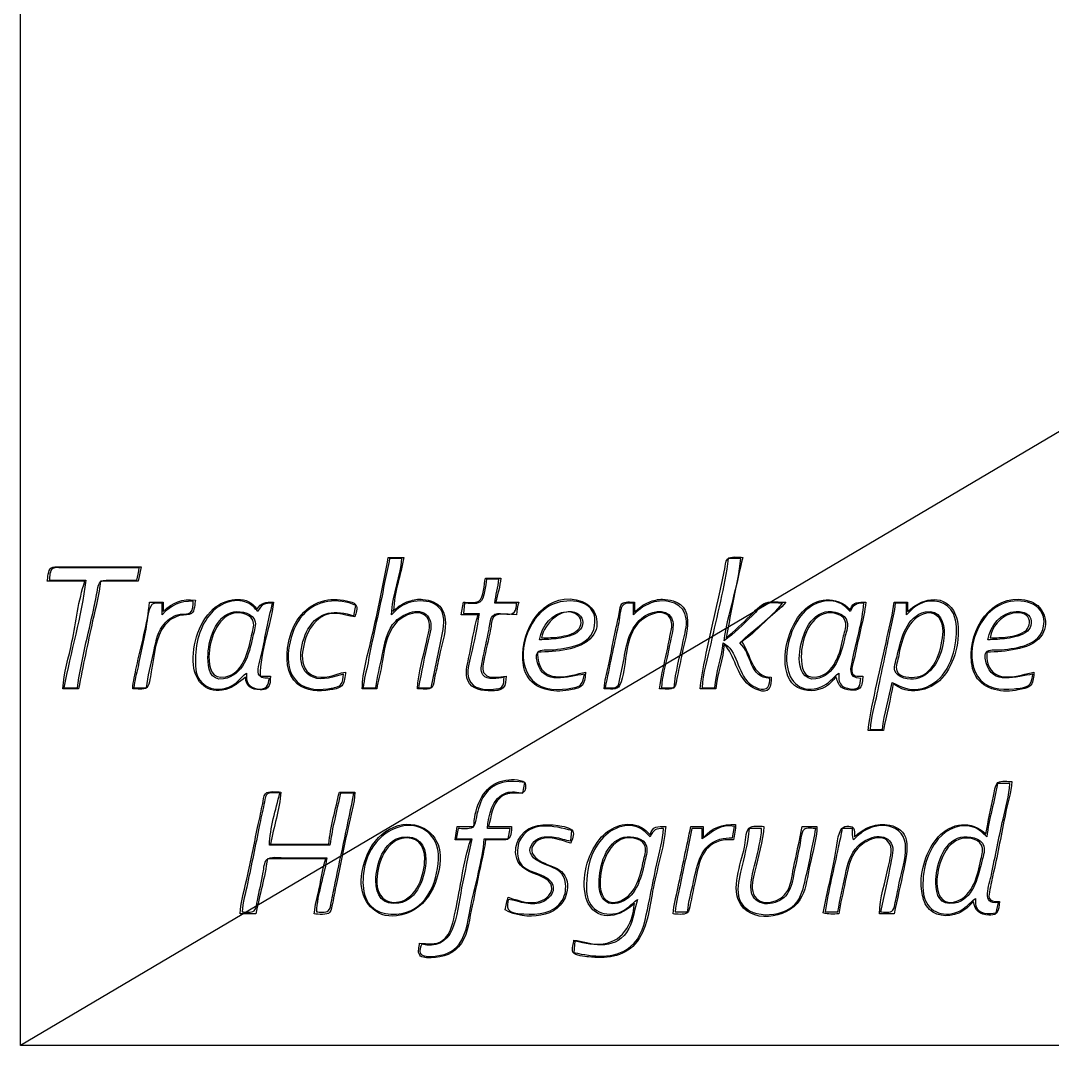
# Model space of a CAD drawing. Header units: millimetres. Extents: x -440 to 440, y -260 to 260.
# Drawn here: x -440 to -309.1, y -260 to -130 of the extents above; entities that cross this region are included whole.
import ezdxf

# ---------------------------------------------------------------- set-up
doc = ezdxf.new("R2010")
doc.units = ezdxf.units.MM
doc.layers.get('0').update_dxf_attribs({"linetype": 'CONTINUOUS'})

msp = doc.modelspace()

# ---------------------------------------------------------------- linework, layer by layer
for p, q in [((-440, -260), (-440, 260)), ((440, 260), (-440, -260)), ((-393.36, -198.09), (-391.37, -198.09)), ((-391.64, -198.22), (-393.22, -198.22)), ((-348.64, -198.22), (-350.23, -198.22)), ((-435.16, -199.28), (-433.04, -199.28)), ((-432.78, -199.41), (-434.9, -199.41)), ((-433.04, -199.28), (-424.71, -199.28)), ((-424.97, -199.41), (-432.78, -199.41)), ((-424.71, -199.28), (-425.11, -201.13)), ((-431.85, -201.13), (-436.62, -201.13)), ((-436.35, -201), (-431.72, -201)), ((-425.11, -201.13), (-429.87, -201.13)), ((-428.41, -201), (-425.24, -201)), ((-381.05, -200.74), (-379.07, -200.74)), ((-379.33, -200.87), (-380.92, -200.87)), ((-423.65, -203.78), (-421.93, -203.78)), ((-422.06, -205.37), (-422.06, -203.91)), ((-421.93, -203.78), (-421.93, -204.97)), ((-384.1, -205.37), (-383.83, -203.78)), ((-383.7, -203.91), (-383.83, -205.23)), ((-377.08, -203.91), (-379.86, -203.91)), ((-379.73, -203.78), (-376.82, -203.78)), ((-362.27, -205.37), (-362.27, -203.91)), ((-362.14, -203.78), (-362.14, -205.1)), ((-329.2, -203.78), (-327.48, -203.78)), ((-327.61, -203.91), (-329.06, -203.91)), ((-327.61, -205.37), (-327.61, -203.91)), ((-327.48, -203.78), (-327.48, -204.97)), ((-397.72, -205.5), (-397.46, -204.18)), ((-392.83, -204.84), (-392.7, -204.97)), ((-392.7, -204.97), (-392.83, -204.84)), ((-381.98, -205.37), (-384.1, -205.37)), ((-383.83, -205.23), (-381.85, -205.23)), ((-387.93, -214.63), (-386.74, -208.94)), ((-364.04, -213.7), (-363.62, -211.72)), ((-409.63, -213.17), (-408.31, -213.17)), ((-434.5, -214.63), (-432.78, -214.63)), ((-425.64, -214.63), (-424.05, -214.63)), ((-396.53, -214.63), (-394.94, -214.63)), ((-389.52, -214.63), (-387.93, -214.63)), ((-358.7, -214.63), (-357.11, -214.63)), ((-353.54, -214.63), (-351.95, -214.63)), ((-432.65, -214.76), (-434.63, -214.76)), ((-394.81, -214.76), (-396.66, -214.76)), ((-351.82, -214.76), (-353.8, -214.76)), ((-330.52, -220.05), (-332.5, -220.05)), ((-332.24, -219.92), (-330.65, -219.92)), ((-376.29, -227.99), (-376.03, -226.67)), ((-314.51, -226.8), (-316.1, -226.8)), ((-399.57, -227.86), (-397.59, -227.86)), ((-397.72, -227.99), (-399.44, -227.99)), ((-384.89, -233.94), (-384.63, -232.22)), ((-384.49, -232.49), (-384.76, -233.81)), ((-384.63, -232.22), (-382.51, -232.22)), ((-377.88, -232.49), (-380.79, -232.49)), ((-380.66, -232.22), (-377.75, -232.22)), ((-378.14, -233.81), (-377.88, -232.49)), ((-370.21, -234.07), (-370.07, -232.75)), ((-354.99, -232.22), (-353.4, -232.22)), ((-353.54, -232.49), (-354.86, -232.49)), ((-353.54, -233.81), (-353.54, -232.49)), ((-353.4, -232.22), (-353.4, -233.68)), ((-349.7, -233.68), (-349.44, -232.22)), ((-346, -232.49), (-347.58, -232.49)), ((-340.84, -232.22), (-338.98, -232.22)), ((-334.49, -232.49), (-335.81, -232.49)), ((-382.91, -233.94), (-384.89, -233.94)), ((-384.76, -233.81), (-382.77, -233.81)), ((-381.19, -233.81), (-378.14, -233.81)), ((-378.94, -233.94), (-381.05, -233.94)), ((-400.77, -234.6), (-408.44, -234.6)), ((-408.31, -234.47), (-400.9, -234.47)), ((-401.29, -236.32), (-408.7, -236.32)), ((-406.72, -236.19), (-401.16, -236.19)), ((-316.23, -243.2), (-315.97, -241.88)), ((-410.16, -243.33), (-412.14, -243.33)), ((-356.98, -243.07), (-355.39, -243.07)), ((-337.93, -243.07), (-336.34, -243.07)), ((-329.2, -243.33), (-331.05, -243.33)), ((-369.68, -246.77), (-369.81, -248.23)), ((440, -260), (-440, -260))]:
    msp.add_line(p, q)
for points in [[(-395.43, -208.15), (-394.67, -204.81), (-393.99, -201.45), (-393.36, -198.09)], [(-393.22, -198.22), (-393.31, -199.25), (-393.65, -200.25), (-393.83, -201.27)], [(-392.96, -205.37), (-392.86, -202.95), (-391.83, -200.63), (-391.64, -198.22)], [(-391.37, -198.09), (-391.8, -200.29), (-392.6, -202.6), (-392.7, -204.84)], [(-350.23, -198.22), (-350.72, -201.84), (-351.67, -205.51), (-352.46, -209.07)], [(-350.76, -208.67), (-350.29, -205.18), (-348.93, -201.74), (-348.64, -198.22)], [(-350.67, -199.55), (-350.59, -199.18), (-350.58, -198.6), (-350.34, -198.3)], [(-348.38, -198.09), (-349.24, -201.43), (-349.86, -204.89), (-350.49, -208.28)], [(-350.34, -198.3), (-350, -197.88), (-348.87, -198.09), (-348.38, -198.09)], [(-436.62, -201.13), (-436.53, -200.66), (-436.54, -199.74), (-436.12, -199.42)], [(-435.9, -199.49), (-436.34, -199.72), (-436.32, -200.58), (-436.35, -201)], [(-436.12, -199.42), (-435.87, -199.22), (-435.46, -199.28), (-435.16, -199.28)], [(-434.9, -199.41), (-435.2, -199.41), (-435.61, -199.35), (-435.9, -199.49)], [(-425.24, -201), (-425.14, -200.47), (-425.02, -199.95), (-424.97, -199.41)], [(-351.33, -202.72), (-351.1, -201.67), (-350.91, -200.6), (-350.67, -199.55)], [(-431.72, -201), (-432.31, -205.57), (-433.65, -210.1), (-434.5, -214.63)], [(-433.49, -208.81), (-432.99, -206.3), (-432.67, -203.55), (-431.85, -201.13)], [(-429.87, -201.13), (-430, -202.8), (-430.51, -204.52), (-430.87, -206.16)], [(-430.24, -202.19), (-430.17, -201.84), (-430.14, -201.36), (-429.81, -201.14)], [(-429.81, -201.14), (-429.45, -200.89), (-428.83, -201), (-428.41, -201)], [(-393.83, -201.27), (-394.45, -204.68), (-395.31, -208.04), (-395.93, -211.45)], [(-381.89, -203.64), (-381.24, -203.22), (-381.19, -201.45), (-381.05, -200.74)], [(-380.92, -200.87), (-381.02, -201.57), (-381.12, -203.37), (-381.76, -203.78)], [(-379.86, -203.91), (-379.73, -202.89), (-379.42, -201.9), (-379.33, -200.87)], [(-379.07, -200.74), (-379.21, -201.76), (-379.47, -202.78), (-379.73, -203.78)], [(-430.72, -204.57), (-430.55, -203.78), (-430.4, -202.99), (-430.24, -202.19)], [(-415.18, -204.33), (-413.72, -203.25), (-411.08, -202.85), (-410.03, -204.71)], [(-376.29, -210.39), (-376.28, -206.57), (-373.03, -202.06), (-368.75, -203.71)], [(-353.8, -214.76), (-353.28, -210.75), (-352.22, -206.67), (-351.33, -202.72)], [(-327.48, -204.97), (-325.86, -203.43), (-323.14, -202.53), (-321.67, -204.84)], [(-319.41, -210.39), (-319.4, -206.47), (-316.15, -202.22), (-311.87, -203.7)], [(-425.3, -211.98), (-424.76, -209.3), (-423.87, -206.5), (-423.65, -203.78)], [(-422.06, -203.91), (-422.5, -203.91), (-423.19, -203.79), (-423.46, -204.22)], [(-418.1, -203.65), (-419.86, -203.65), (-420.81, -204.11), (-422.06, -205.37)], [(-421.93, -204.97), (-420.7, -203.77), (-419.53, -203.3), (-417.83, -203.52)], [(-418.46, -205.1), (-418.09, -204.81), (-418.11, -204.06), (-418.1, -203.65)], [(-417.83, -203.52), (-417.92, -203.96), (-417.93, -204.93), (-418.31, -205.23)], [(-411.22, -203.85), (-412.92, -203.11), (-414.94, -204.01), (-416.02, -205.37)], [(-409.89, -204.97), (-410.29, -204.53), (-410.66, -204.09), (-411.22, -203.85)], [(-410.03, -204.71), (-409.45, -203.75), (-408.96, -203.78), (-407.91, -203.78)], [(-408.04, -203.91), (-409.04, -203.91), (-409.48, -204), (-409.89, -204.97)], [(-407.91, -203.78), (-408.31, -206.9), (-409.63, -210.02), (-409.63, -213.17)], [(-409.41, -210.26), (-408.96, -208.15), (-408.58, -206), (-408.04, -203.91)], [(-406.04, -208.94), (-405.6, -206.6), (-404.18, -204.4), (-401.82, -203.67)], [(-397.46, -204.18), (-399.7, -203.18), (-402.49, -203.49), (-404.18, -205.37)], [(-401.82, -203.67), (-400.74, -203.34), (-399.75, -203.36), (-398.65, -203.6)], [(-398.65, -203.6), (-398.28, -203.69), (-397.69, -203.77), (-397.46, -204.11)], [(-397.46, -204.11), (-397.2, -204.51), (-397.48, -205.21), (-397.59, -205.63)], [(-391.5, -204.16), (-392.06, -204.47), (-392.51, -204.92), (-392.96, -205.37)], [(-392.7, -204.84), (-392.09, -204.33), (-391.47, -203.89), (-390.71, -203.65)], [(-386.39, -205.5), (-386.82, -203.27), (-389.93, -203.3), (-391.5, -204.16)], [(-390.71, -203.65), (-390.15, -203.47), (-389.58, -203.35), (-388.99, -203.42)], [(-388.99, -203.42), (-388.55, -203.48), (-388.08, -203.56), (-387.67, -203.73)], [(-387.67, -203.73), (-384.93, -204.85), (-386.56, -208.84), (-386.96, -210.92)], [(-383.83, -203.78), (-383.29, -203.78), (-382.36, -203.95), (-381.89, -203.64)], [(-381.76, -203.78), (-382.23, -204.09), (-383.15, -203.91), (-383.7, -203.91)], [(-377.35, -205.02), (-377.11, -204.75), (-377.11, -204.25), (-377.08, -203.91)], [(-376.82, -203.78), (-376.96, -204.31), (-377.06, -204.82), (-377.08, -205.37)], [(-369.31, -205.46), (-371.15, -203.97), (-373.65, -206.54), (-373.91, -208.28)], [(-367.3, -205.23), (-368.15, -203.14), (-371.39, -203.36), (-372.98, -204.29)], [(-368.75, -203.71), (-366.99, -204.39), (-366.28, -206.62), (-367.48, -208.14)], [(-363.49, -204.05), (-364.05, -204.49), (-364.03, -206.04), (-364.18, -206.69)], [(-364.01, -204.97), (-363.95, -204.67), (-363.94, -204.24), (-363.72, -203.99)], [(-363.72, -203.99), (-363.41, -203.62), (-362.57, -203.78), (-362.14, -203.78)], [(-362.27, -203.91), (-362.62, -203.91), (-363.2, -203.81), (-363.49, -204.05)], [(-359.62, -203.75), (-360.67, -204.02), (-361.5, -204.63), (-362.27, -205.37)], [(-362.14, -205.1), (-361.61, -204.54), (-361.01, -204.06), (-360.28, -203.77)], [(-357.46, -206.16), (-358.12, -204.04), (-361.05, -205.59), (-361.88, -206.69)], [(-360.28, -203.77), (-359.76, -203.56), (-359.13, -203.39), (-358.56, -203.4)], [(-355.56, -205.9), (-355.81, -203.91), (-357.91, -203.31), (-359.62, -203.75)], [(-358.56, -203.4), (-358.14, -203.41), (-357.65, -203.48), (-357.24, -203.6)], [(-357.24, -203.6), (-354.16, -204.52), (-355.79, -208.5), (-356.17, -210.66)], [(-348.77, -208.94), (-347.06, -207.24), (-344.81, -205.82), (-343.35, -203.91)], [(-347.45, -205.5), (-346.88, -204.94), (-346.24, -204.13), (-345.47, -203.86)], [(-345.47, -204.01), (-346.16, -204.27), (-346.66, -205), (-347.19, -205.49)], [(-345.47, -203.86), (-344.74, -203.6), (-343.72, -203.78), (-342.95, -203.78)], [(-343.35, -203.91), (-344, -203.91), (-344.85, -203.77), (-345.47, -204.01)], [(-342.95, -203.78), (-343.57, -204.59), (-344.45, -205.22), (-345.2, -205.91)], [(-340.81, -204.98), (-339.07, -203.09), (-336.57, -202.93), (-334.75, -204.71)], [(-336.07, -203.9), (-337.53, -203.21), (-339.33, -203.79), (-340.43, -204.85)], [(-334.75, -204.97), (-335.16, -204.57), (-335.55, -204.15), (-336.07, -203.9)], [(-334.75, -204.71), (-334.44, -203.66), (-333.71, -203.78), (-332.77, -203.78)], [(-333.03, -203.91), (-333.99, -203.91), (-334.37, -204.06), (-334.75, -204.97)], [(-334.43, -210.92), (-333.97, -208.62), (-333.22, -206.26), (-333.03, -203.91)], [(-332.77, -203.78), (-333.07, -206), (-333.71, -208.19), (-334.12, -210.39)], [(-330.06, -208.15), (-329.77, -206.71), (-329.31, -205.24), (-329.2, -203.78)], [(-329.06, -203.91), (-329.11, -204.99), (-329.45, -206.03), (-329.66, -207.09)], [(-325.89, -203.97), (-326.57, -204.29), (-327.08, -204.84), (-327.61, -205.37)], [(-321.68, -205.23), (-322.41, -203.66), (-324.39, -203.25), (-325.89, -203.97)], [(-310.25, -205.63), (-310.93, -203.26), (-314.17, -203.26), (-315.97, -204.22)], [(-311.87, -203.7), (-310.06, -204.33), (-309.42, -206.65), (-310.59, -208.14)], [(-432.78, -214.63), (-432.35, -211.27), (-431.44, -207.88), (-430.72, -204.57)], [(-423.46, -204.22), (-423.94, -204.98), (-423.94, -206.35), (-424.13, -207.22)], [(-422.01, -206.82), (-421.51, -206.13), (-420.78, -205.54), (-419.95, -205.33)], [(-419.68, -205.44), (-420.47, -205.61), (-421.21, -206.07), (-421.71, -206.7)], [(-419.95, -205.33), (-419.52, -205.22), (-418.81, -205.38), (-418.46, -205.1)], [(-418.31, -205.23), (-418.65, -205.49), (-419.28, -205.35), (-419.68, -205.44)], [(-418.07, -211.72), (-418.32, -209.2), (-417.27, -205.86), (-415.18, -204.33)], [(-416.02, -205.37), (-417.5, -207.22), (-417.89, -209.54), (-417.83, -211.85)], [(-416.24, -210.79), (-416.24, -208.71), (-415.35, -205.44), (-412.94, -205.01)], [(-412.94, -205.17), (-415.13, -205.68), (-416.09, -208.68), (-416.11, -210.66)], [(-412.94, -205.01), (-411.99, -204.85), (-410.47, -205.16), (-410.25, -206.29)], [(-410.45, -206.43), (-410.57, -205.35), (-412.04, -204.97), (-412.94, -205.17)], [(-404.18, -205.37), (-405.16, -206.46), (-405.69, -207.91), (-405.93, -209.34)], [(-403.55, -207.22), (-402.18, -204.86), (-400.05, -204.74), (-397.72, -205.5)], [(-397.59, -205.63), (-399.16, -205.42), (-400.48, -204.71), (-401.96, -205.74)], [(-392.42, -206.17), (-391.43, -205.18), (-389.16, -204.21), (-388.2, -205.77)], [(-388.27, -206.03), (-389.09, -204.28), (-391.5, -205.42), (-392.41, -206.43)], [(-383.17, -210.92), (-382.79, -209.08), (-382.49, -207.18), (-381.98, -205.37)], [(-381.85, -205.23), (-382.07, -207), (-382.49, -208.79), (-382.89, -210.53)], [(-380.14, -205.54), (-379.51, -204.72), (-377.98, -205.75), (-377.35, -205.02)], [(-377.08, -205.37), (-377.79, -205.37), (-379.38, -205.07), (-379.92, -205.58)], [(-372.98, -204.29), (-375.65, -205.84), (-377.28, -210.41), (-375.5, -213.17)], [(-374.17, -208.54), (-373.92, -206.79), (-372.59, -205.12), (-370.73, -204.98)], [(-370.73, -204.98), (-370.2, -204.94), (-369.61, -204.97), (-369.18, -205.32)], [(-369.33, -207.3), (-368.82, -206.81), (-368.72, -205.94), (-369.31, -205.46)], [(-369.18, -205.32), (-368.5, -205.87), (-368.57, -206.86), (-369.18, -207.43)], [(-367.16, -206.29), (-367.16, -205.94), (-367.16, -205.57), (-367.3, -205.23)], [(-364.44, -206.95), (-364.3, -206.29), (-364.15, -205.63), (-364.01, -204.97)], [(-361.21, -205.79), (-360.27, -205), (-358.17, -204.38), (-357.43, -205.77)], [(-342.66, -213.17), (-343.65, -210.69), (-342.56, -206.87), (-340.81, -204.98)], [(-340.43, -204.85), (-342.08, -206.43), (-343.02, -209.32), (-342.8, -211.58)], [(-341.22, -210.92), (-341.17, -208.85), (-340.29, -205.54), (-337.93, -205.02)], [(-337.79, -205.17), (-340.04, -205.68), (-340.97, -208.63), (-340.97, -210.66)], [(-337.93, -205.02), (-336.98, -204.82), (-335.34, -205.15), (-335.13, -206.3)], [(-335.32, -206.43), (-335.44, -205.37), (-336.92, -204.97), (-337.79, -205.17)], [(-328.75, -210.39), (-328.3, -208.37), (-327.63, -205.54), (-325.23, -205.02)], [(-325.09, -205.17), (-327.45, -205.66), (-328.24, -208.5), (-328.61, -210.53)], [(-325.23, -205.02), (-323.37, -204.62), (-322.79, -206.39), (-322.85, -207.88)], [(-322.99, -207.48), (-322.94, -206.26), (-323.7, -204.89), (-325.09, -205.17)], [(-321.37, -208.67), (-321.23, -207.5), (-321.17, -206.34), (-321.68, -205.23)], [(-321.67, -204.84), (-321.44, -205.2), (-321.3, -205.61), (-321.21, -206.03)], [(-315.97, -204.22), (-318.69, -205.68), (-320.39, -210.42), (-318.62, -213.17)], [(-317.29, -208.54), (-317.02, -206.78), (-315.6, -205.01), (-313.72, -204.97)], [(-314.38, -205.24), (-315.75, -205.65), (-316.78, -206.88), (-317.02, -208.28)], [(-312.42, -205.45), (-312.96, -205.01), (-313.75, -205.05), (-314.38, -205.24)], [(-313.72, -204.97), (-313.15, -204.96), (-312.59, -205.01), (-312.16, -205.42)], [(-312.42, -207.31), (-311.92, -206.81), (-311.85, -205.94), (-312.42, -205.45)], [(-312.16, -205.42), (-311.55, -205.99), (-311.74, -206.9), (-312.29, -207.44)], [(-430.87, -206.16), (-431.5, -209.02), (-432.09, -211.89), (-432.65, -214.76)], [(-421.71, -206.7), (-422.93, -208.2), (-423.02, -210.54), (-423.41, -212.38)], [(-410.76, -208.28), (-410.64, -207.7), (-410.38, -207.03), (-410.45, -206.43)], [(-410.25, -206.29), (-410.13, -206.89), (-410.46, -207.69), (-410.58, -208.28)], [(-401.96, -205.74), (-403.44, -206.78), (-404, -208.41), (-404.24, -210.13)], [(-392.41, -206.43), (-393.69, -207.85), (-393.88, -210.04), (-394.21, -211.85)], [(-394.12, -210.53), (-393.81, -209), (-393.57, -207.33), (-392.42, -206.17)], [(-388.49, -208.67), (-388.33, -207.89), (-387.92, -206.8), (-388.27, -206.03)], [(-388.2, -205.77), (-387.68, -206.61), (-388.1, -207.79), (-388.31, -208.67)], [(-386.74, -208.94), (-386.52, -207.84), (-386.17, -206.62), (-386.39, -205.5)], [(-380.58, -207.22), (-380.48, -206.7), (-380.47, -205.98), (-380.14, -205.54)], [(-379.92, -205.58), (-380.31, -205.94), (-380.29, -206.73), (-380.39, -207.22)], [(-372.32, -209.81), (-370.11, -209.52), (-367.15, -209.11), (-367.16, -206.29)], [(-364.18, -206.69), (-364.76, -209.33), (-365.33, -211.98), (-365.84, -214.63)], [(-361.88, -206.69), (-363.52, -208.89), (-363, -211.92), (-364.01, -214.34)], [(-363.62, -211.72), (-363.16, -209.56), (-363, -207.31), (-361.21, -205.79)], [(-357.56, -207.75), (-357.46, -207.23), (-357.3, -206.68), (-357.46, -206.16)], [(-357.43, -205.77), (-357.12, -206.37), (-357.25, -207.12), (-357.37, -207.75)], [(-355.94, -208.67), (-355.77, -207.8), (-355.45, -206.8), (-355.56, -205.9)], [(-347.19, -205.49), (-348.34, -206.56), (-349.47, -207.77), (-350.76, -208.67)], [(-350.49, -208.28), (-349.44, -207.42), (-348.43, -206.45), (-347.45, -205.5)], [(-345.2, -205.91), (-346.27, -206.89), (-347.32, -207.97), (-348.51, -208.81)], [(-335.65, -208.28), (-335.54, -207.71), (-335.26, -207.01), (-335.32, -206.43)], [(-335.13, -206.3), (-335.01, -206.92), (-335.35, -207.8), (-335.49, -208.41)], [(-321.21, -206.03), (-320.69, -208.47), (-321.49, -211.58), (-323.15, -213.43)], [(-310.23, -206.82), (-310.15, -206.42), (-310.14, -206.03), (-310.25, -205.63)], [(-424.13, -207.22), (-424.49, -208.8), (-424.78, -210.39), (-425.11, -211.98)], [(-423.15, -210.26), (-422.9, -209.08), (-422.73, -207.84), (-422.01, -206.82)], [(-402.88, -213.31), (-405.25, -212.4), (-404.52, -208.89), (-403.55, -207.22)], [(-381.42, -211.19), (-381.14, -209.87), (-380.85, -208.54), (-380.58, -207.22)], [(-380.39, -207.22), (-380.66, -208.54), (-380.97, -209.86), (-381.24, -211.19)], [(-369.18, -207.43), (-369.84, -208.06), (-370.92, -208.26), (-371.79, -208.37)], [(-371.66, -208.17), (-370.87, -208.02), (-369.93, -207.89), (-369.33, -207.3)], [(-365.44, -211.85), (-365.11, -210.22), (-364.77, -208.59), (-364.44, -206.95)], [(-358.15, -210.66), (-357.93, -209.69), (-357.75, -208.72), (-357.56, -207.75)], [(-357.37, -207.75), (-357.55, -208.63), (-357.76, -209.51), (-357.91, -210.39)], [(-329.66, -207.09), (-330.22, -209.87), (-330.82, -212.64), (-331.37, -215.42)], [(-322.85, -207.88), (-322.95, -210.08), (-324.02, -212.99), (-326.42, -213.5)], [(-326.28, -213.26), (-323.9, -212.83), (-323.08, -209.53), (-322.99, -207.48)], [(-315.57, -209.83), (-313.52, -209.58), (-310.69, -209.28), (-310.23, -206.82)], [(-312.29, -207.44), (-312.93, -208.06), (-314.05, -208.26), (-314.91, -208.37)], [(-314.78, -208.18), (-313.98, -208.05), (-313.02, -207.9), (-312.42, -207.31)], [(-434.63, -214.76), (-434.55, -212.78), (-433.88, -210.75), (-433.49, -208.81)], [(-410.58, -208.28), (-411, -210.36), (-411.79, -213.1), (-414.26, -213.51)], [(-413.99, -213.25), (-411.8, -212.78), (-411.17, -210.13), (-410.76, -208.28)], [(-404.86, -214.16), (-406.37, -212.94), (-406.37, -210.68), (-406.04, -208.94)], [(-405.93, -209.34), (-406.16, -210.7), (-406.16, -212.27), (-405.31, -213.43)], [(-396.66, -214.76), (-396.65, -212.6), (-395.9, -210.25), (-395.43, -208.15)], [(-389.65, -214.76), (-389.61, -212.75), (-388.88, -210.64), (-388.49, -208.67)], [(-388.31, -208.67), (-388.79, -210.63), (-389.15, -212.64), (-389.52, -214.63)], [(-371.79, -208.37), (-372.57, -208.47), (-373.39, -208.54), (-374.17, -208.54)], [(-373.91, -208.28), (-373.16, -208.28), (-372.4, -208.31), (-371.66, -208.17)], [(-367.48, -208.14), (-368.26, -209.14), (-369.55, -209.53), (-370.73, -209.78)], [(-357.11, -214.63), (-356.95, -212.64), (-356.34, -210.63), (-355.94, -208.67)], [(-352.46, -209.07), (-352.86, -210.85), (-353.5, -212.81), (-353.54, -214.63)], [(-351.95, -214.63), (-351.8, -212.7), (-351.04, -210.86), (-350.89, -208.94)], [(-350.76, -209.07), (-350.84, -210.99), (-351.66, -212.84), (-351.82, -214.76)], [(-350.89, -208.94), (-349.03, -209.82), (-349.12, -212.73), (-347.58, -214.07)], [(-347.58, -214.32), (-349.23, -212.97), (-349.33, -210.58), (-350.76, -209.07)], [(-344.94, -213.44), (-347.63, -213.37), (-347.21, -210.28), (-348.77, -208.94)], [(-348.51, -208.81), (-347.36, -210.42), (-347.28, -213.19), (-344.81, -213.3)], [(-335.49, -208.41), (-335.93, -210.43), (-336.71, -213.11), (-339.12, -213.51)], [(-338.98, -213.26), (-336.74, -212.86), (-336.03, -210.15), (-335.65, -208.28)], [(-332.5, -220.05), (-331.97, -216.06), (-330.85, -212.09), (-330.06, -208.15)], [(-326.15, -214.83), (-323.14, -214.36), (-321.7, -211.43), (-321.37, -208.67)], [(-314.91, -208.37), (-315.69, -208.47), (-316.5, -208.54), (-317.29, -208.54)], [(-317.02, -208.28), (-316.27, -208.28), (-315.52, -208.3), (-314.78, -208.18)], [(-310.59, -208.14), (-311.36, -209.12), (-312.55, -209.48), (-313.72, -209.75)], [(-424.05, -214.63), (-423.85, -213.17), (-423.46, -211.7), (-423.15, -210.26)], [(-416.11, -210.66), (-416.13, -212.07), (-415.8, -213.64), (-413.99, -213.25)], [(-409.81, -212.89), (-410.06, -212.21), (-409.56, -210.95), (-409.41, -210.26)], [(-404.24, -210.13), (-404.39, -211.23), (-404.1, -212.5), (-403.01, -213.03)], [(-394.94, -214.63), (-394.77, -213.25), (-394.4, -211.89), (-394.12, -210.53)], [(-382.89, -210.53), (-383.11, -211.46), (-383.5, -212.63), (-383.12, -213.57)], [(-375.8, -213.04), (-376.26, -212.2), (-376.29, -211.32), (-376.29, -210.39)], [(-374.43, -211.45), (-374.54, -211.02), (-374.72, -210.3), (-374.26, -210)], [(-370.73, -209.78), (-371.91, -210.02), (-373.24, -210.1), (-374.44, -210.13)], [(-374.44, -210.13), (-374.43, -210.58), (-374.39, -211.02), (-374.27, -211.45)], [(-374.26, -210), (-373.79, -209.68), (-372.88, -209.88), (-372.32, -209.81)], [(-358.96, -214.76), (-358.78, -213.39), (-358.46, -212.01), (-358.15, -210.66)], [(-357.91, -210.39), (-358.16, -211.79), (-358.67, -213.21), (-358.7, -214.63)], [(-356.17, -210.66), (-356.34, -211.59), (-356.56, -212.51), (-356.76, -213.44)], [(-340.97, -210.66), (-340.97, -212.02), (-340.76, -213.58), (-338.98, -213.26)], [(-334.12, -210.39), (-334.25, -211.04), (-334.74, -212.12), (-334.51, -212.76)], [(-329.09, -212.49), (-329.27, -211.9), (-328.88, -210.97), (-328.75, -210.39)], [(-328.61, -210.53), (-328.71, -211.08), (-329.06, -211.94), (-328.85, -212.49)], [(-318.83, -213.17), (-319.33, -212.31), (-319.41, -211.37), (-319.41, -210.39)], [(-317.52, -211.45), (-317.61, -211.02), (-317.82, -210.3), (-317.38, -210)], [(-317.42, -210.13), (-317.42, -210.61), (-317.46, -211.12), (-317.31, -211.58)], [(-313.72, -209.75), (-314.9, -210.01), (-316.22, -210.08), (-317.42, -210.13)], [(-317.38, -210), (-316.92, -209.69), (-316.09, -209.89), (-315.57, -209.83)], [(-425.77, -214.76), (-425.75, -213.81), (-425.48, -212.91), (-425.3, -211.98)], [(-425.11, -211.98), (-425.29, -212.86), (-425.56, -213.73), (-425.64, -214.63)], [(-413.99, -214.86), (-416.33, -215.43), (-417.84, -214), (-418.07, -211.72)], [(-417.83, -211.85), (-417.77, -214.17), (-415.72, -215.43), (-413.6, -214.56)], [(-414.26, -213.51), (-415.99, -213.79), (-416.24, -212.07), (-416.24, -210.79)], [(-395.93, -211.45), (-396.12, -212.51), (-396.48, -213.55), (-396.53, -214.63)], [(-394.21, -211.85), (-394.38, -212.82), (-394.68, -213.78), (-394.81, -214.76)], [(-386.96, -210.92), (-387.11, -211.77), (-387.33, -212.6), (-387.51, -213.44)], [(-383.27, -213.7), (-383.65, -212.82), (-383.35, -211.81), (-383.17, -210.92)], [(-381.35, -213.01), (-381.74, -212.5), (-381.54, -211.75), (-381.42, -211.19)], [(-381.24, -211.19), (-381.35, -211.76), (-381.56, -212.39), (-381.13, -212.88)], [(-368.49, -212.91), (-370.51, -213.21), (-373.7, -214.38), (-374.43, -211.45)], [(-374.27, -211.45), (-373.46, -214.21), (-370.29, -213.09), (-368.35, -212.64)], [(-365.97, -214.76), (-365.93, -213.77), (-365.64, -212.81), (-365.44, -211.85)], [(-342.8, -211.58), (-342.57, -213.98), (-340.84, -215.5), (-338.46, -214.53)], [(-339.12, -213.51), (-340.68, -213.76), (-341.25, -212.21), (-341.22, -210.92)], [(-333.43, -213.44), (-335.1, -213.4), (-334.68, -212.14), (-334.43, -210.92)], [(-311.6, -212.91), (-313.57, -213.2), (-316.86, -214.39), (-317.52, -211.45)], [(-317.31, -211.58), (-316.49, -214.22), (-313.3, -213.07), (-311.47, -212.64)], [(-423.41, -212.38), (-423.53, -212.92), (-423.57, -214.27), (-424.01, -214.62)], [(-411.48, -213.3), (-412.31, -213.88), (-412.97, -214.61), (-413.99, -214.86)], [(-413.6, -214.56), (-412.66, -214.18), (-412.1, -213.38), (-411.35, -212.78)], [(-409.63, -214.89), (-410.74, -214.9), (-411.42, -214.45), (-411.48, -213.3)], [(-411.35, -212.78), (-411.35, -213.25), (-411.38, -213.78), (-411.08, -214.19)], [(-408.44, -213.44), (-408.93, -213.43), (-409.6, -213.46), (-409.81, -212.89)], [(-408.31, -213.17), (-408.33, -213.62), (-408.32, -214.32), (-408.67, -214.66)], [(-403.01, -213.03), (-401.55, -213.75), (-400.2, -212.89), (-398.78, -212.64)], [(-399.05, -212.91), (-400.23, -213.23), (-401.65, -213.78), (-402.88, -213.31)], [(-399.41, -214.25), (-399.09, -213.94), (-399.08, -213.33), (-399.05, -212.91)], [(-398.78, -212.64), (-398.85, -213.14), (-398.89, -214.02), (-399.26, -214.39)], [(-378.67, -213.3), (-379.43, -213.44), (-380.81, -213.73), (-381.35, -213.01)], [(-381.13, -212.88), (-380.47, -213.62), (-379.26, -213.18), (-378.41, -213.17)], [(-378.94, -214.53), (-378.67, -214.23), (-378.69, -213.68), (-378.67, -213.3)], [(-378.41, -213.17), (-378.44, -213.63), (-378.46, -214.31), (-378.79, -214.66)], [(-370.47, -214.94), (-372.4, -215.29), (-374.78, -214.9), (-375.8, -213.04)], [(-375.5, -213.17), (-374.45, -214.8), (-372.36, -215.04), (-370.6, -214.75)], [(-368.96, -214.25), (-368.62, -213.94), (-368.59, -213.33), (-368.49, -212.91)], [(-368.35, -212.64), (-368.39, -213.14), (-368.4, -213.9), (-368.73, -214.3)], [(-344.81, -213.3), (-344.81, -213.74), (-344.78, -214.46), (-345.07, -214.81)], [(-336.6, -213.17), (-337.82, -215.46), (-341.63, -215.77), (-342.66, -213.17)], [(-338.46, -214.53), (-337.51, -214.14), (-336.98, -213.37), (-336.21, -212.78)], [(-335.91, -214.54), (-336.32, -214.2), (-336.4, -213.63), (-336.6, -213.17)], [(-336.21, -212.78), (-336.21, -213.29), (-336.28, -213.9), (-335.88, -214.31)], [(-334.51, -212.76), (-334.32, -213.28), (-333.61, -213.17), (-333.16, -213.17)], [(-333.16, -213.17), (-333.2, -213.62), (-333.21, -214.33), (-333.54, -214.68)], [(-326.42, -213.5), (-327.2, -213.67), (-328.82, -213.4), (-329.09, -212.49)], [(-328.85, -212.49), (-328.51, -213.36), (-327.05, -213.4), (-326.28, -213.26)], [(-313.45, -214.91), (-315.31, -215.33), (-317.8, -214.95), (-318.83, -213.17)], [(-318.62, -213.17), (-317.58, -214.77), (-315.69, -214.93), (-313.98, -214.77)], [(-311.98, -214.16), (-311.71, -213.84), (-311.68, -213.31), (-311.6, -212.91)], [(-311.47, -212.64), (-311.49, -213.15), (-311.5, -213.89), (-311.85, -214.3)], [(-424.01, -214.62), (-424.4, -214.93), (-425.3, -214.76), (-425.77, -214.76)], [(-411.08, -214.19), (-410.69, -214.71), (-409.33, -215.06), (-408.82, -214.53)], [(-408.82, -214.53), (-408.56, -214.27), (-408.53, -213.78), (-408.44, -213.44)], [(-405.31, -213.43), (-404.32, -214.79), (-402.56, -214.98), (-401.03, -214.76)], [(-400.77, -214.9), (-402.16, -215.14), (-403.71, -215.09), (-404.86, -214.16)], [(-401.03, -214.76), (-400.53, -214.69), (-399.78, -214.62), (-399.41, -214.25)], [(-399.26, -214.39), (-399.62, -214.75), (-400.29, -214.82), (-400.77, -214.9)], [(-387.8, -214.55), (-388.14, -214.95), (-389.18, -214.76), (-389.65, -214.76)], [(-387.51, -213.44), (-387.58, -213.77), (-387.58, -214.28), (-387.8, -214.55)], [(-380.26, -215.02), (-381.42, -215.04), (-382.75, -214.93), (-383.27, -213.7)], [(-383.12, -213.57), (-382.63, -214.81), (-381.15, -214.93), (-380, -214.8)], [(-380, -214.8), (-379.66, -214.76), (-379.18, -214.81), (-378.94, -214.53)], [(-370.6, -214.75), (-370.09, -214.66), (-369.36, -214.62), (-368.96, -214.25)], [(-368.73, -214.3), (-369.1, -214.73), (-369.94, -214.85), (-370.47, -214.94)], [(-364.01, -214.34), (-364.28, -214.99), (-365.4, -214.76), (-365.97, -214.76)], [(-365.84, -214.63), (-365.43, -214.63), (-364.69, -214.76), (-364.35, -214.49)], [(-364.35, -214.49), (-364.13, -214.31), (-364.1, -213.96), (-364.04, -213.7)], [(-357.09, -214.55), (-357.47, -214.95), (-358.46, -214.76), (-358.96, -214.76)], [(-356.76, -213.44), (-356.83, -213.79), (-356.83, -214.27), (-357.09, -214.55)], [(-347.58, -214.07), (-347.12, -214.48), (-345.76, -215.21), (-345.2, -214.55)], [(-345.07, -214.81), (-345.62, -215.47), (-347.1, -214.71), (-347.58, -214.32)], [(-345.2, -214.55), (-344.98, -214.28), (-344.98, -213.77), (-344.94, -213.44)], [(-333.54, -214.68), (-334.01, -215.17), (-335.45, -214.93), (-335.91, -214.54)], [(-335.88, -214.31), (-335.47, -214.74), (-334.15, -215.05), (-333.69, -214.53)], [(-333.69, -214.53), (-333.45, -214.26), (-333.46, -213.78), (-333.43, -213.44)], [(-330.65, -219.92), (-330.49, -217.93), (-329.84, -215.93), (-329.46, -213.97)], [(-329.33, -214.1), (-329.6, -216.1), (-330.25, -218.05), (-330.52, -220.05)], [(-329.46, -213.97), (-328.34, -214.43), (-327.43, -215.03), (-326.15, -214.83)], [(-323.15, -213.43), (-324.71, -215.17), (-327.48, -215.62), (-329.33, -214.1)], [(-313.98, -214.77), (-313.38, -214.71), (-312.41, -214.67), (-311.98, -214.16)], [(-311.85, -214.3), (-312.19, -214.71), (-312.96, -214.8), (-313.45, -214.91)], [(-408.67, -214.66), (-408.92, -214.9), (-409.31, -214.89), (-409.63, -214.89)], [(-378.79, -214.66), (-379.13, -215.03), (-379.8, -215.02), (-380.26, -215.02)], [(-331.37, -215.42), (-331.67, -216.89), (-332.17, -218.42), (-332.24, -219.92)], [(-376.03, -226.67), (-377.97, -226.3), (-379.96, -226.44), (-381.17, -228.25)], [(-379.86, -226.84), (-378.95, -226.35), (-377.98, -226.18), (-376.95, -226.33)], [(-376.95, -226.33), (-376.53, -226.39), (-375.97, -226.42), (-375.94, -226.95)], [(-316.02, -226.67), (-315.61, -226.37), (-314.73, -226.53), (-314.25, -226.53)], [(-408.95, -228.07), (-408.59, -227.65), (-407.49, -227.86), (-406.98, -227.86)], [(-382.51, -232.22), (-382.42, -230.23), (-381.72, -227.84), (-379.86, -226.84)], [(-375.94, -226.95), (-375.84, -228.34), (-376.81, -227.97), (-377.75, -228.01)], [(-316.1, -226.8), (-316.39, -229.06), (-317.24, -231.28), (-317.42, -233.55)], [(-316.57, -228.39), (-316.47, -227.92), (-316.43, -226.97), (-316.02, -226.67)], [(-315.38, -231.3), (-315.06, -229.84), (-314.58, -228.29), (-314.51, -226.8)], [(-314.25, -226.53), (-314.36, -227.91), (-314.79, -229.28), (-315.07, -230.63)], [(-409.29, -229.31), (-409.21, -228.93), (-409.22, -228.38), (-408.95, -228.07)], [(-408.81, -228.2), (-409.06, -228.5), (-409.05, -229.08), (-409.13, -229.44)], [(-407.12, -227.99), (-407.56, -227.99), (-408.5, -227.81), (-408.81, -228.2)], [(-408.44, -234.6), (-408.34, -232.44), (-407.66, -230.08), (-407.12, -227.99)], [(-406.98, -227.86), (-407.16, -230.06), (-407.88, -232.3), (-408.31, -234.47)], [(-400.9, -234.47), (-400.72, -232.27), (-400.02, -230.02), (-399.57, -227.86)], [(-399.44, -227.99), (-399.86, -230.19), (-400.48, -232.39), (-400.77, -234.6)], [(-400.08, -239.37), (-399.31, -235.57), (-398.46, -231.79), (-397.72, -227.99)], [(-397.59, -227.86), (-397.66, -229.36), (-398.14, -230.89), (-398.46, -232.35)], [(-381.17, -228.25), (-381.72, -229.08), (-381.98, -230.07), (-382.19, -231.03)], [(-380.79, -232.49), (-380.66, -230.87), (-380.19, -228.52), (-378.41, -227.96)], [(-379.18, -228.59), (-380.27, -229.52), (-380.23, -230.97), (-380.66, -232.22)], [(-377.75, -228.01), (-378.27, -228.03), (-378.78, -228.25), (-379.18, -228.59)], [(-378.41, -227.96), (-377.73, -227.75), (-376.97, -227.86), (-376.29, -227.99)], [(-317.55, -233.15), (-317.25, -231.56), (-316.92, -229.97), (-316.57, -228.39)], [(-409.85, -231.96), (-409.65, -231.08), (-409.47, -230.19), (-409.29, -229.31)], [(-409.13, -229.44), (-409.32, -230.37), (-409.55, -231.29), (-409.73, -232.22)], [(-391.5, -232), (-388.76, -231.6), (-386.57, -233.69), (-386.77, -236.46)], [(-382.19, -231.03), (-382.28, -231.45), (-382.29, -232.09), (-382.68, -232.35)], [(-370.07, -232.75), (-372.3, -232.16), (-375.45, -231.42), (-376.71, -234.07)], [(-361.47, -232.43), (-363.48, -231.49), (-365.68, -232.81), (-366.8, -234.47)], [(-366.31, -233.56), (-365.11, -232.23), (-363.04, -231.47), (-361.34, -232.3)], [(-323.61, -233.55), (-321.94, -231.73), (-319.37, -231.43), (-317.55, -233.15)], [(-316.84, -238.31), (-316.37, -235.97), (-315.89, -233.63), (-315.38, -231.3)], [(-315.07, -230.63), (-315.57, -233.1), (-316.03, -235.59), (-316.58, -238.04)], [(-409.73, -232.22), (-410.22, -234.65), (-410.72, -237.07), (-411.22, -239.5)], [(-411.17, -238.31), (-410.69, -236.2), (-410.32, -234.07), (-409.85, -231.96)], [(-398.46, -232.35), (-398.95, -234.6), (-399.35, -236.86), (-399.85, -239.1)], [(-396.79, -239.1), (-396.69, -236), (-394.82, -232.47), (-391.5, -232)], [(-391.37, -232.15), (-394.28, -232.65), (-396.2, -235.32), (-396.51, -238.18)], [(-387.01, -235.79), (-387.07, -233.51), (-389.06, -231.75), (-391.37, -232.15)], [(-382.68, -232.35), (-383.13, -232.65), (-383.98, -232.49), (-384.49, -232.49)], [(-377.75, -232.22), (-377.75, -232.68), (-377.71, -233.36), (-378.03, -233.73)], [(-376.55, -233.42), (-375.41, -231.9), (-373.48, -231.89), (-371.79, -232.11)], [(-371.79, -232.11), (-371.29, -232.18), (-370.24, -232.33), (-369.96, -232.82)], [(-369.96, -232.82), (-369.73, -233.21), (-370.07, -233.95), (-370.21, -234.34)], [(-360.15, -233.55), (-360.55, -233.13), (-360.94, -232.68), (-361.47, -232.43)], [(-361.34, -232.3), (-360.87, -232.53), (-360.52, -232.92), (-360.15, -233.28)], [(-360.15, -233.28), (-359.83, -232.16), (-359.2, -232.22), (-358.17, -232.22)], [(-358.43, -232.49), (-359.39, -232.49), (-359.77, -232.63), (-360.15, -233.55)], [(-358.17, -232.22), (-358.39, -234.97), (-359.34, -237.71), (-359.83, -240.42)], [(-359.3, -236.98), (-358.98, -235.51), (-358.55, -233.99), (-358.43, -232.49)], [(-356.58, -239.9), (-356.07, -237.33), (-355.49, -234.79), (-354.99, -232.22)], [(-354.86, -232.49), (-355.3, -234.74), (-355.79, -236.98), (-356.24, -239.23)], [(-349.44, -232.22), (-351.21, -231.89), (-352.18, -232.86), (-353.54, -233.81)], [(-353.4, -233.68), (-352.27, -232.3), (-351.02, -231.96), (-349.3, -231.96)], [(-349.3, -231.96), (-349.31, -232.64), (-349.48, -233.27), (-349.57, -233.94)], [(-347.58, -232.49), (-347.73, -234.34), (-348.28, -236.23), (-348.67, -238.04)], [(-348.19, -234.87), (-348.06, -234.21), (-348.05, -232.94), (-347.59, -232.43)], [(-347.59, -232.43), (-347.23, -232.03), (-346.22, -232.22), (-345.73, -232.22)], [(-345.73, -232.22), (-345.81, -234.09), (-346.44, -236.08), (-346.85, -237.91)], [(-346.77, -236.72), (-346.47, -235.35), (-346.06, -233.89), (-346, -232.49)], [(-341.95, -237.51), (-341.59, -235.75), (-341.2, -233.99), (-340.84, -232.22)], [(-340.61, -232.62), (-341.05, -232.98), (-341.09, -234.33), (-341.21, -234.87)], [(-339.12, -232.49), (-339.53, -232.49), (-340.27, -232.35), (-340.61, -232.62)], [(-340.42, -238.84), (-339.94, -236.73), (-339.52, -234.61), (-339.12, -232.49)], [(-338.98, -232.22), (-339, -233.88), (-339.56, -235.63), (-339.91, -237.25)], [(-336.8, -236.59), (-336.55, -235.37), (-336.48, -233.77), (-335.96, -232.64)], [(-335.81, -232.49), (-335.88, -233.29), (-336.12, -234.08), (-336.28, -234.87)], [(-335.96, -232.64), (-335.74, -232.17), (-334.7, -232), (-334.36, -232.43)], [(-334.35, -233.94), (-334.47, -233.45), (-334.49, -232.99), (-334.49, -232.49)], [(-334.36, -232.43), (-334.14, -232.71), (-334.22, -233.22), (-334.22, -233.55)], [(-332.37, -232.47), (-333.16, -232.81), (-333.76, -233.35), (-334.35, -233.94)], [(-334.22, -233.55), (-332.99, -232.37), (-331.44, -231.7), (-329.72, -232.07)], [(-333.81, -234.74), (-332.83, -233.72), (-330.54, -232.76), (-329.57, -234.34)], [(-329.75, -234.47), (-330.62, -232.8), (-332.94, -234.05), (-333.81, -235)], [(-330.78, -232.1), (-331.32, -232.13), (-331.88, -232.26), (-332.37, -232.47)], [(-329.59, -232.28), (-329.98, -232.16), (-330.38, -232.09), (-330.78, -232.1)], [(-329.72, -232.07), (-328.75, -232.28), (-327.84, -232.9), (-327.65, -233.94)], [(-328.59, -239.63), (-328.14, -237.38), (-326.44, -233.23), (-329.59, -232.28)], [(-319.01, -232.35), (-320.64, -231.72), (-322.52, -232.54), (-323.6, -233.81)], [(-317.42, -233.55), (-317.94, -233.1), (-318.36, -232.6), (-319.01, -232.35)], [(-394.94, -239.1), (-394.94, -237.07), (-393.96, -234), (-391.64, -233.59)], [(-391.64, -233.75), (-393.91, -234.27), (-394.85, -237.31), (-394.81, -239.37)], [(-391.64, -233.59), (-389.59, -233.22), (-388.57, -234.54), (-388.59, -236.46)], [(-388.73, -236.32), (-388.69, -234.61), (-389.85, -233.34), (-391.64, -233.75)], [(-384.84, -242.94), (-384.18, -239.99), (-383.88, -236.81), (-382.91, -233.94)], [(-382.77, -233.81), (-383.17, -235.89), (-383.67, -237.95), (-384.06, -240.03)], [(-382.85, -242.14), (-382.3, -239.41), (-381.41, -236.59), (-381.19, -233.81)], [(-381.05, -233.94), (-381.1, -234.93), (-381.39, -235.89), (-381.58, -236.85)], [(-378.03, -233.73), (-378.25, -233.98), (-378.64, -233.94), (-378.94, -233.94)], [(-377.1, -234.6), (-376.99, -234.18), (-376.81, -233.78), (-376.55, -233.42)], [(-376.71, -234.07), (-376.9, -234.46), (-376.95, -234.84), (-376.95, -235.27)], [(-375.16, -235.92), (-375.75, -235.1), (-375.1, -234.14), (-374.31, -233.75)], [(-374.04, -233.84), (-374.9, -234.16), (-375.55, -235.09), (-374.91, -235.92)], [(-374.31, -233.75), (-373.72, -233.47), (-372.95, -233.5), (-372.32, -233.58)], [(-370.21, -234.34), (-371.45, -234), (-372.74, -233.36), (-374.04, -233.84)], [(-372.32, -233.58), (-371.6, -233.68), (-370.92, -233.97), (-370.21, -234.07)], [(-368.4, -240.69), (-368.82, -238.32), (-367.92, -235.33), (-366.31, -233.56)], [(-366.63, -239.37), (-366.63, -237.35), (-365.76, -234.1), (-363.46, -233.6)], [(-363.46, -233.76), (-365.6, -234.38), (-366.49, -237.39), (-366.5, -239.37)], [(-363.46, -233.6), (-362.49, -233.39), (-360.91, -233.61), (-360.61, -234.74)], [(-360.72, -235), (-360.79, -233.84), (-362.56, -233.5), (-363.46, -233.76)], [(-354.64, -239.23), (-354.14, -237.02), (-353.8, -234.62), (-351.29, -233.84)], [(-351.29, -234.05), (-353.75, -234.75), (-354, -237.27), (-354.48, -239.37)], [(-351.29, -233.84), (-350.77, -233.68), (-350.24, -233.68), (-349.7, -233.68)], [(-349.57, -233.94), (-350.14, -233.94), (-350.74, -233.89), (-351.29, -234.05)], [(-327.65, -233.94), (-327.43, -235.16), (-327.74, -236.46), (-327.98, -237.65)], [(-325.72, -240.16), (-325.97, -238), (-325.08, -235.15), (-323.61, -233.55)], [(-323.6, -233.81), (-325.15, -235.65), (-325.8, -238.46), (-325.45, -240.82)], [(-323.9, -239.37), (-323.9, -237.35), (-323.03, -234.1), (-320.73, -233.6)], [(-320.6, -233.75), (-322.84, -234.27), (-323.76, -237.35), (-323.77, -239.37)], [(-320.73, -233.6), (-319.75, -233.38), (-318.15, -233.62), (-317.8, -234.74)], [(-317.98, -235), (-318.1, -233.86), (-319.68, -233.54), (-320.6, -233.75)], [(-377.18, -235.79), (-377.23, -235.39), (-377.2, -235), (-377.1, -234.6)], [(-376.95, -235.27), (-376.96, -235.76), (-376.96, -236.27), (-376.73, -236.72)], [(-366.8, -234.47), (-368, -236.25), (-368.27, -238.33), (-368.22, -240.42)], [(-361.05, -236.85), (-360.94, -236.27), (-360.69, -235.59), (-360.72, -235)], [(-360.61, -234.74), (-360.43, -235.39), (-360.74, -236.21), (-360.87, -236.85)], [(-348.65, -242.14), (-349.97, -240.19), (-348.61, -236.95), (-348.19, -234.87)], [(-341.21, -234.87), (-341.46, -236.06), (-341.71, -237.25), (-341.95, -238.44)], [(-336.28, -234.87), (-336.82, -237.59), (-337.57, -240.32), (-337.93, -243.07)], [(-333.81, -235), (-334.88, -236.16), (-335.09, -237.75), (-335.39, -239.23)], [(-335.37, -238.31), (-335.07, -236.99), (-334.79, -235.75), (-333.81, -234.74)], [(-329.91, -237.25), (-329.75, -236.43), (-329.33, -235.28), (-329.75, -234.47)], [(-329.57, -234.34), (-329.12, -235.08), (-329.49, -236.06), (-329.63, -236.85)], [(-318.29, -236.85), (-318.18, -236.27), (-317.91, -235.59), (-317.98, -235)], [(-317.8, -234.74), (-317.61, -235.34), (-317.99, -236.25), (-318.13, -236.85)], [(-408.7, -236.32), (-409.01, -238.68), (-409.71, -241), (-410.16, -243.33)], [(-409.23, -238.04), (-409.14, -237.57), (-409.12, -236.76), (-408.76, -236.4)], [(-408.76, -236.4), (-408.33, -235.99), (-407.27, -236.19), (-406.72, -236.19)], [(-401.16, -236.19), (-401.46, -238.48), (-402.39, -240.76), (-402.48, -243.07)], [(-402.02, -239.63), (-401.8, -238.54), (-401.65, -237.38), (-401.29, -236.32)], [(-386.77, -236.46), (-387, -239.78), (-388.7, -243.1), (-392.3, -243.56)], [(-392.03, -241.81), (-389.7, -241.31), (-388.77, -238.43), (-388.73, -236.32)], [(-388.59, -236.46), (-388.62, -238.54), (-389.65, -241.62), (-392.03, -241.98)], [(-391.64, -243.27), (-388.27, -242.67), (-386.93, -238.8), (-387.01, -235.79)], [(-381.58, -236.85), (-381.95, -238.66), (-382.32, -240.47), (-382.72, -242.28)], [(-374.57, -238.33), (-375.86, -237.82), (-376.97, -237.31), (-377.18, -235.79)], [(-376.73, -236.72), (-375.94, -238.26), (-373.69, -237.93), (-372.7, -239.26)], [(-370.91, -239.23), (-371.31, -237.01), (-374.07, -237.47), (-375.16, -235.92)], [(-374.91, -235.92), (-373.73, -237.45), (-371.2, -236.94), (-370.67, -239.23)], [(-360.87, -236.85), (-361.25, -238.78), (-362.01, -241.47), (-364.25, -241.96)], [(-364.25, -241.78), (-362.11, -241.16), (-361.44, -238.78), (-361.05, -236.85)], [(-347.23, -240.82), (-347.65, -239.59), (-347.04, -237.93), (-346.77, -236.72)], [(-338.19, -243.2), (-337.76, -240.99), (-337.24, -238.8), (-336.8, -236.59)], [(-329.63, -236.85), (-329.99, -238.93), (-330.51, -240.99), (-330.92, -243.07)], [(-321.65, -241.82), (-319.4, -241.36), (-318.68, -238.78), (-318.29, -236.85)], [(-318.13, -236.85), (-318.56, -238.76), (-319.22, -241.52), (-321.52, -241.97)], [(-409.97, -241.62), (-409.71, -240.43), (-409.47, -239.24), (-409.23, -238.04)], [(-396.51, -238.18), (-396.61, -239.14), (-396.62, -240.31), (-396.27, -241.22)], [(-360.49, -242.81), (-360.07, -240.87), (-359.73, -238.92), (-359.3, -236.98)], [(-348.67, -238.04), (-348.92, -239.18), (-349.21, -240.35), (-348.8, -241.48)], [(-346.85, -237.91), (-347.05, -238.82), (-347.42, -239.91), (-347.02, -240.82)], [(-342.91, -240.69), (-342.28, -239.8), (-342.16, -238.56), (-341.95, -237.51)], [(-339.91, -237.25), (-340.18, -238.52), (-340.33, -239.9), (-340.88, -241.09)], [(-331.05, -243.33), (-331.01, -241.32), (-330.3, -239.22), (-329.91, -237.25)], [(-327.98, -237.65), (-328.36, -239.55), (-328.8, -241.44), (-329.2, -243.33)], [(-316.58, -238.04), (-316.77, -238.88), (-316.96, -239.71), (-317.1, -240.56)], [(-412.14, -243.33), (-412.07, -241.68), (-411.53, -239.92), (-411.17, -238.31)], [(-411.22, -239.5), (-411.46, -240.68), (-411.85, -241.86), (-411.88, -243.07)], [(-400.6, -241.88), (-400.43, -241.04), (-400.25, -240.21), (-400.08, -239.37)], [(-399.85, -239.1), (-400.07, -240.07), (-400.24, -241.05), (-400.45, -242.01)], [(-392.3, -243.56), (-395.04, -243.92), (-396.87, -241.71), (-396.79, -239.1)], [(-392.03, -241.98), (-394.05, -242.29), (-394.95, -240.96), (-394.94, -239.1)], [(-394.81, -239.37), (-394.78, -240.96), (-393.71, -242.17), (-392.03, -241.81)], [(-372.76, -239.5), (-373.11, -238.86), (-373.93, -238.59), (-374.57, -238.33)], [(-373.78, -241.59), (-373.01, -241.25), (-372.3, -240.35), (-372.76, -239.5)], [(-372.7, -239.26), (-372, -240.19), (-372.75, -241.3), (-373.65, -241.75)], [(-370.89, -240.42), (-370.84, -240.04), (-370.84, -239.61), (-370.91, -239.23)], [(-370.67, -239.23), (-370.56, -239.72), (-370.63, -240.21), (-370.74, -240.69)], [(-364.25, -241.96), (-366.11, -242.36), (-366.63, -240.91), (-366.63, -239.37)], [(-366.5, -239.37), (-366.51, -240.76), (-365.96, -242.26), (-364.25, -241.78)], [(-356.24, -239.23), (-356.5, -240.51), (-356.87, -241.77), (-356.98, -243.07)], [(-355.39, -243.07), (-355.29, -241.79), (-354.92, -240.49), (-354.64, -239.23)], [(-354.48, -239.37), (-354.69, -240.29), (-354.86, -241.22), (-355.05, -242.14)], [(-341.95, -238.44), (-342.13, -239.36), (-342.34, -240.36), (-342.98, -241.08)], [(-341.79, -242.13), (-340.94, -241.24), (-340.69, -239.99), (-340.42, -238.84)], [(-336.34, -243.07), (-336.04, -241.48), (-335.72, -239.89), (-335.37, -238.31)], [(-335.39, -239.23), (-335.66, -240.59), (-336.02, -241.96), (-336.21, -243.33)], [(-321.52, -241.97), (-323.37, -242.32), (-323.9, -240.93), (-323.9, -239.37)], [(-323.77, -239.37), (-323.78, -240.7), (-323.26, -242.14), (-321.65, -241.82)], [(-315.97, -241.88), (-318.21, -242.28), (-317.1, -239.59), (-316.84, -238.31)], [(-402.75, -243.33), (-402.65, -242.09), (-402.26, -240.85), (-402.02, -239.63)], [(-384.06, -240.03), (-384.38, -241.74), (-384.59, -243.71), (-385.27, -245.32)], [(-370.74, -240.69), (-371.53, -243.96), (-376.08, -244.21), (-378.54, -242.81)], [(-371.29, -241.62), (-371.08, -241.26), (-370.94, -240.84), (-370.89, -240.42)], [(-368, -242.01), (-368.22, -241.6), (-368.32, -241.15), (-368.4, -240.69)], [(-368.22, -240.42), (-368.16, -242.65), (-366.17, -243.83), (-364.12, -243.17)], [(-359.83, -240.42), (-360.24, -242.69), (-360.48, -245.37), (-362.07, -247.16)], [(-357.24, -243.33), (-357.15, -242.18), (-356.81, -241.03), (-356.58, -239.9)], [(-347.02, -240.82), (-346.28, -242.54), (-343.78, -241.92), (-342.91, -240.69)], [(-329.05, -241.88), (-328.88, -241.13), (-328.74, -240.38), (-328.59, -239.63)], [(-325.1, -242.28), (-325.51, -241.64), (-325.63, -240.9), (-325.72, -240.16)], [(-317.1, -240.56), (-317.16, -240.89), (-317.25, -241.28), (-316.97, -241.54)], [(-410.39, -242.93), (-410.06, -242.67), (-410.05, -242), (-409.97, -241.62)], [(-400.98, -242.93), (-400.69, -242.71), (-400.67, -242.2), (-400.6, -241.88)], [(-400.45, -242.01), (-400.53, -242.34), (-400.55, -242.86), (-400.77, -243.12)], [(-396.27, -241.22), (-395.54, -243.13), (-393.48, -243.61), (-391.64, -243.27)], [(-378.54, -242.81), (-378.43, -242.27), (-378.32, -241.73), (-378.14, -241.22)], [(-378.14, -241.48), (-378.17, -241.85), (-378.36, -242.41), (-378.14, -242.74)], [(-378.14, -241.22), (-376.74, -241.67), (-375.23, -242.23), (-373.78, -241.59)], [(-373.65, -241.75), (-375.12, -242.49), (-376.67, -241.7), (-378.14, -241.48)], [(-376.16, -243.33), (-374.39, -243.41), (-372.31, -243.32), (-371.29, -241.62)], [(-362.14, -242.01), (-363.77, -243.61), (-366.64, -244.49), (-368, -242.01)], [(-366.63, -247.17), (-363.73, -247.07), (-362.35, -244.68), (-362.14, -242.01)], [(-364.12, -243.17), (-363.15, -242.86), (-362.54, -242.05), (-361.74, -241.48)], [(-361.74, -241.48), (-362.15, -242.7), (-362.24, -244.03), (-362.85, -245.19)], [(-348.8, -241.48), (-347.85, -244.08), (-343.41, -243.84), (-341.79, -242.13)], [(-340.88, -241.09), (-342.09, -243.68), (-346.86, -244.79), (-348.65, -242.14)], [(-342.98, -241.08), (-343.99, -242.21), (-346.62, -242.59), (-347.23, -240.82)], [(-329.35, -242.86), (-329.15, -242.61), (-329.11, -242.18), (-329.05, -241.88)], [(-325.45, -240.82), (-325.14, -242.95), (-323.03, -243.85), (-321.13, -243.08)], [(-321.13, -243.08), (-320.19, -242.7), (-319.65, -241.94), (-318.88, -241.35)], [(-319.14, -241.75), (-319.69, -242.34), (-320.24, -242.89), (-320.99, -243.22)], [(-317.16, -243.47), (-318.31, -243.47), (-318.97, -242.88), (-319.14, -241.75)], [(-318.88, -241.35), (-318.88, -241.65), (-318.9, -241.98), (-318.82, -242.28)], [(-316.97, -241.54), (-316.68, -241.8), (-316.2, -241.75), (-315.83, -241.75)], [(-315.83, -241.75), (-315.87, -242.19), (-315.88, -242.9), (-316.21, -243.24)], [(-411.88, -243.07), (-411.46, -243.07), (-410.73, -243.21), (-410.39, -242.93)], [(-400.77, -243.12), (-401.12, -243.55), (-402.25, -243.33), (-402.75, -243.33)], [(-402.48, -243.07), (-402.06, -243.07), (-401.33, -243.21), (-400.98, -242.93)], [(-386.48, -246.69), (-385.31, -245.85), (-385.14, -244.23), (-384.84, -242.94)], [(-384.39, -247.17), (-383.37, -245.75), (-383.19, -243.81), (-382.85, -242.14)], [(-382.72, -242.28), (-383.07, -243.87), (-383.18, -245.63), (-384.09, -247.04)], [(-378.14, -242.74), (-377.8, -243.24), (-376.7, -243.31), (-376.16, -243.33)], [(-362.67, -247.5), (-361.2, -246.34), (-360.87, -244.51), (-360.49, -242.81)], [(-355.46, -243.2), (-355.87, -243.5), (-356.75, -243.33), (-357.24, -243.33)], [(-355.05, -242.14), (-355.12, -242.47), (-355.17, -242.98), (-355.46, -243.2)], [(-336.21, -243.33), (-336.87, -243.33), (-337.55, -243.39), (-338.19, -243.2)], [(-330.92, -243.07), (-330.49, -243.07), (-329.66, -243.23), (-329.35, -242.86)], [(-320.99, -243.22), (-322.43, -243.83), (-324.19, -243.67), (-325.1, -242.28)], [(-318.82, -242.28), (-318.49, -243.47), (-317.17, -243.28), (-316.23, -243.2)], [(-316.21, -243.24), (-316.45, -243.48), (-316.84, -243.47), (-317.16, -243.47)], [(-385.27, -245.32), (-385.98, -247), (-387.39, -247.58), (-389.12, -247.17)], [(-362.85, -245.19), (-364.3, -247.94), (-367.21, -247.34), (-369.68, -246.77)], [(-389.38, -248.55), (-389.67, -248.17), (-389.42, -247.47), (-389.39, -247.04)], [(-389.12, -247.17), (-389.23, -247.49), (-389.43, -247.97), (-389.3, -248.3)], [(-389.39, -247.04), (-388.37, -247.06), (-387.39, -247.34), (-386.48, -246.69)], [(-384.09, -247.04), (-384.96, -248.38), (-386.4, -248.86), (-387.93, -248.89)], [(-387.67, -248.72), (-386.4, -248.59), (-385.17, -248.24), (-384.39, -247.17)], [(-369.93, -248.16), (-370.15, -247.79), (-369.84, -247.06), (-369.81, -246.64)], [(-369.81, -246.64), (-368.74, -246.74), (-367.72, -247.2), (-366.63, -247.17)], [(-362.07, -247.16), (-363.52, -248.81), (-365.92, -249.02), (-367.96, -248.78)], [(-387.93, -248.89), (-388.36, -248.9), (-389.1, -248.94), (-389.38, -248.55)], [(-389.3, -248.3), (-389.11, -248.77), (-388.08, -248.76), (-387.67, -248.72)], [(-367.96, -248.78), (-368.49, -248.72), (-369.61, -248.69), (-369.93, -248.16)], [(-369.81, -248.23), (-367.38, -248.73), (-364.79, -249.18), (-362.67, -247.5)]]:
    msp.add_open_spline(points, degree=3)

doc.saveas('drawing.dxf')
